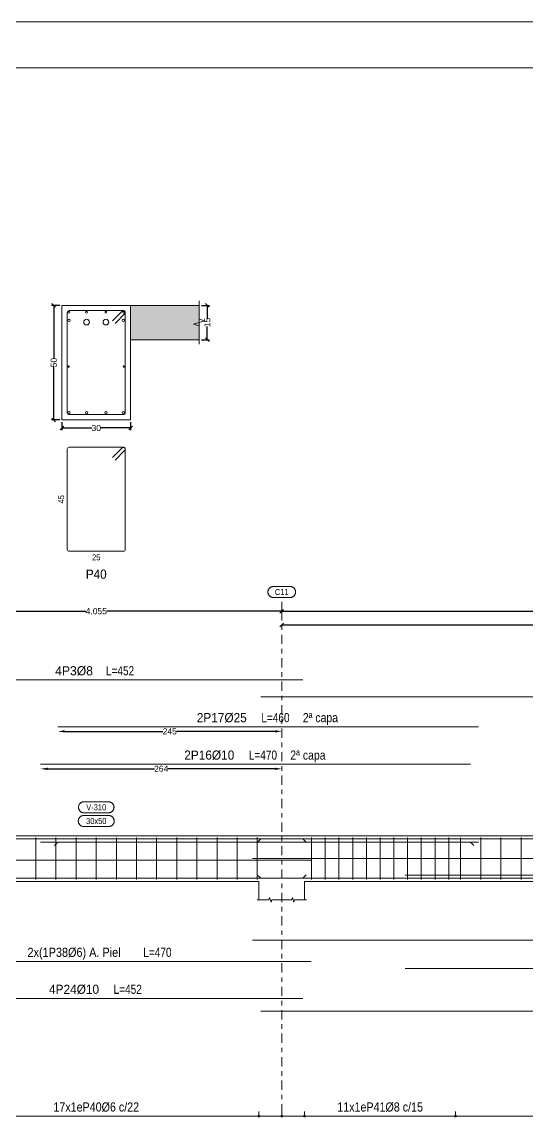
# Model space of a CAD drawing. Header units: millimetres. Extents: x 3 to 479, y -191 to 120.
# Drawn here: x 198.96 to 210.01, y 90.06 to 114 of the extents above; entities that cross this region are included whole.
import ezdxf
from ezdxf.enums import TextEntityAlignment as Align

# ---------------------------------------------------------------- set-up
doc = ezdxf.new("R2010")
doc.units = ezdxf.units.MM
doc.linetypes.add('CYPE_RAYAPUNTO', pattern=[0.4125, 0.2025, -0.105, 0, -0.105])
for name, color, linetype, lineweight in [('ALZ_ARM_LONG_ARM_TEXTOS', 3, 'Continuous', 9), ('ALZ_ARM_LONG_TXT_IND_CAPA_ARM_LONG', 3, 'Continuous', 9), ('ALZ_ARM_LONG_TXT_LONG', 3, 'Continuous', 9), ('ALZ_ARM_TRANS_TXT_EST', 3, 'Continuous', 9), ('ALZ_CONT_NUDOS', 122, 'Continuous', 9), ('ALZ_CONT_VIG_HORMIGON', 2, 'Continuous', 9), ('ALZ_COT_COT_ARM', 3, 'Continuous', 0), ('ALZ_COT_COT_EST', 3, 'Continuous', 0), ('ALZ_COT_COT_LIN_APOYOS', 2, 'CYPE_RAYAPUNTO', 0), ('ALZ_COT_LONGITUD_PROYECTADA', 122, 'Continuous', 0), ('ALZ_REF_COT_LIN_AUX_COTA', 2, 'CYPE_RAYAPUNTO', 9), ('ALZ_REF_REF_NOMBRE', 3, 'Continuous', 9), ('ALZ_REF_REF_REFERENCIA', 3, 'Continuous', 9), ('ALZ_REF_TEXTO_REF_NOMBRE', 3, 'Continuous', 9), ('ALZ_REF_TEXTO_REF_REFERENCIA', 3, 'Continuous', 9), ('ARM_LONGITUDINAL_Ø10', 103, 'Continuous', 9), ('ARM_LONGITUDINAL_Ø12', 171, 'Continuous', 9), ('ARM_LONGITUDINAL_Ø16', 212, 'Continuous', 9), ('ARM_LONGITUDINAL_Ø25', 20, 'Continuous', 9), ('ARM_LONGITUDINAL_Ø6', 151, 'Continuous', 9), ('ARM_LONGITUDINAL_Ø8', 32, 'Continuous', 9), ('ARM_TRANSVERSAL_Ø6', 151, 'Continuous', 9), ('ARM_TRANSVERSAL_Ø8', 32, 'Continuous', 9), ('RECUAD_LIMITES', 2, 'Continuous', 0), ('RECUAD_MARCO', 1, 'Continuous', 20), ('SEC_CONT_FORJADOS_SECCION', 8, 'Continuous', 9), ('SEC_CONT_VIG_HORMIGON_SECCION', 2, 'Continuous', 9), ('SEC_COTAS_SEC_DIM_VIGA', 122, 'Continuous', 0), ('SEC_COTAS_TEXTOS_DESPIECE_ESTRIBADO', 122, 'Continuous', 0), ('SEC_REF_TXT_POSICIONES_ARM_ESTRIBOS', 1, 'Continuous', 9)]:
    doc.layers.add(name, color=color, linetype=linetype, lineweight=lineweight)
doc.styles.add('CYPETXT_0.2_romans', font='arial.ttf', dxfattribs={"height": 0.133333})
doc.styles.add('CYPETXT_romans', font='arial.ttf', dxfattribs={"height": 0.2})
doc.dimstyles.new('cype_arrow', dxfattribs={"dimtxt": 0.18, "dimasz": 0.15, "dimexe": 0.05, "dimexo": 0.05, "dimgap": 0, "dimtad": 0, "dimdec": 4, "dimzin": 0, "dimdsep": 46, "dimtxsty": 'CYPETXT_0.2_romans', "dimcen": 0.09, "dimadec": 0, "dimazin": 0, "dimtfac": 1, "dimtdec": 4, "dimtofl": 0, "dimtmove": 2, "dimatfit": 3, "dimfxl": 1, "dimtolj": 1, "dimtzin": 0, "dimarcsym": 0})
doc.dimstyles.new('cype_oblique', dxfattribs={"dimtxt": 0.18, "dimasz": 0.18, "dimexe": 0.05, "dimexo": 0.05, "dimgap": 0, "dimtad": 0, "dimdec": 4, "dimzin": 0, "dimdsep": 46, "dimtxsty": 'CYPETXT_0.2_romans', "dimblk": 'OBLIQUE', "dimtsz": 0.04, "dimcen": 0.09, "dimadec": 0, "dimazin": 0, "dimtfac": 1, "dimtdec": 4, "dimtofl": 0, "dimtmove": 2, "dimatfit": 3, "dimfxl": 1, "dimtolj": 1, "dimtzin": 0, "dimarcsym": 0})

# ---------------------------------------------------------------- blocks, each defined once
blk = doc.blocks.new('*D1229')
at = {"layer": 'Defpoints', "color": 0, "transparency": 16777216}
for p in [(199.839, 105.307), (201.339, 105.307), (201.339, 105.129)]:
    blk.add_point(p, dxfattribs=at)
at = {"layer": 'SEC_COTAS_SEC_DIM_VIGA', "color": 0, "lineweight": -2, "transparency": 16777216}
for p, q in [((199.799, 105.089), (199.879, 105.169)), ((199.839, 105.257), (199.839, 105.079)), ((199.839, 105.129), (200.493, 105.129)), ((201.339, 105.129), (200.684, 105.129)), ((201.299, 105.089), (201.379, 105.169)), ((201.339, 105.257), (201.339, 105.079))]:
    blk.add_line(p, q, dxfattribs=at)
at = {"layer": 'SEC_COTAS_SEC_DIM_VIGA', "color": 0, "transparency": 16777216, "insert": (200.589, 105.129), "char_height": 0.1333, "attachment_point": 5, "style": 'CYPETXT_0.2_romans'}
blk.add_mtext('\\A1;30', dxfattribs=at)
blk = doc.blocks.new('_OBLIQUE')
at = {"color": 0, "linetype": 'ByBlock', "lineweight": -2}
blk.add_line((-0.5, -0.5), (0.5, 0.5), dxfattribs=at)
blk = doc.blocks.new('*D1230')
at = {"layer": 'Defpoints', "color": 0, "transparency": 16777216}
for p in [(199.661, 107.807), (199.839, 107.807), (199.839, 105.307)]:
    blk.add_point(p, dxfattribs=at)
at = {"layer": 'SEC_COTAS_SEC_DIM_VIGA', "color": 0, "lineweight": -2, "transparency": 16777216}
for p, q in [((199.789, 107.807), (199.611, 107.807)), ((199.701, 107.767), (199.621, 107.847)), ((199.661, 107.807), (199.661, 106.652)), ((199.661, 105.307), (199.661, 106.461)), ((199.701, 105.267), (199.621, 105.347)), ((199.789, 105.307), (199.611, 105.307))]:
    blk.add_line(p, q, dxfattribs=at)
at = {"layer": 'SEC_COTAS_SEC_DIM_VIGA', "color": 0, "transparency": 16777216, "insert": (199.661, 106.557), "char_height": 0.1333, "attachment_point": 5, "rotation": 90, "style": 'CYPETXT_0.2_romans'}
blk.add_mtext('\\A1;50', dxfattribs=at)
blk = doc.blocks.new('*D1231')
at = {"layer": 'Defpoints', "color": 0, "transparency": 16777216}
for p in [(202.839, 107.807), (203.016, 107.807), (202.839, 107.057)]:
    blk.add_point(p, dxfattribs=at)
at = {"layer": 'SEC_COTAS_SEC_DIM_VIGA', "color": 0, "lineweight": -2, "transparency": 16777216}
for p, q in [((202.889, 107.807), (203.066, 107.807)), ((203.056, 107.767), (202.976, 107.847)), ((203.016, 107.807), (203.016, 107.521)), ((203.016, 107.057), (203.016, 107.342)), ((202.889, 107.057), (203.066, 107.057)), ((203.056, 107.017), (202.976, 107.097))]:
    blk.add_line(p, q, dxfattribs=at)
at = {"layer": 'SEC_COTAS_SEC_DIM_VIGA', "color": 0, "transparency": 16777216, "insert": (203.016, 107.432), "char_height": 0.1333, "attachment_point": 5, "rotation": 90, "style": 'CYPETXT_0.2_romans'}
blk.add_mtext('\\A1;15', dxfattribs=at)
blk = doc.blocks.new('*D1235')
at = {"layer": 'ALZ_COT_LONGITUD_PROYECTADA', "color": 0, "lineweight": -2, "transparency": 16777216}
for p, q in [((204.604, 100.787), (204.684, 100.867)), ((204.644, 100.827), (210.692, 100.827)), ((217.165, 100.827), (211.117, 100.827)), ((217.125, 100.787), (217.205, 100.867))]:
    blk.add_line(p, q, dxfattribs=at)
at = {"layer": 'Defpoints', "color": 0, "transparency": 16777216}
for p in [(204.644, 100.827), (204.644, 100.827), (217.165, 100.827)]:
    blk.add_point(p, dxfattribs=at)
at = {"layer": 'ALZ_COT_LONGITUD_PROYECTADA', "color": 0, "transparency": 16777216, "insert": (210.904, 100.827), "char_height": 0.1333, "attachment_point": 5, "style": 'CYPETXT_0.2_romans'}
blk.add_mtext('\\A1;6.261', dxfattribs=at)
blk = doc.blocks.new('*D1246')
at = {"layer": 'ALZ_COT_LONGITUD_PROYECTADA', "color": 0, "lineweight": -2, "transparency": 16777216}
for p, q in [((196.494, 101.087), (196.574, 101.167)), ((196.534, 101.127), (200.36, 101.127)), ((204.644, 101.127), (200.817, 101.127)), ((204.604, 101.087), (204.684, 101.167))]:
    blk.add_line(p, q, dxfattribs=at)
at = {"layer": 'Defpoints', "color": 0, "transparency": 16777216}
for p in [(196.534, 101.127), (196.534, 101.127), (204.644, 101.127)]:
    blk.add_point(p, dxfattribs=at)
at = {"layer": 'ALZ_COT_LONGITUD_PROYECTADA', "color": 0, "transparency": 16777216, "insert": (200.589, 101.127), "char_height": 0.1333, "attachment_point": 5, "style": 'CYPETXT_0.2_romans'}
blk.add_mtext('\\A1;4.055', dxfattribs=at)
blk = doc.blocks.new('*D1247')
at = {"layer": 'ALZ_COT_LONGITUD_PROYECTADA', "color": 0, "lineweight": -2, "transparency": 16777216}
for p, q in [((204.604, 101.087), (204.684, 101.167)), ((204.644, 101.127), (213.6, 101.127)), ((222.644, 101.127), (213.688, 101.127)), ((222.604, 101.087), (222.684, 101.167))]:
    blk.add_line(p, q, dxfattribs=at)
at = {"layer": 'Defpoints', "color": 0, "transparency": 16777216}
for p in [(204.644, 101.127), (204.644, 101.127), (222.644, 101.127)]:
    blk.add_point(p, dxfattribs=at)
at = {"layer": 'ALZ_COT_LONGITUD_PROYECTADA', "color": 0, "transparency": 16777216, "insert": (213.644, 101.127), "char_height": 0.1333, "attachment_point": 5, "style": 'CYPETXT_0.2_romans'}
blk.add_mtext('\\A1;9', dxfattribs=at)
blk = doc.blocks.new('*D1036')
at = {"layer": 'ALZ_COT_COT_ARM', "color": 0, "lineweight": -2, "transparency": 16777216}
for p, q in [((199.523, 97.686), (201.86, 97.686)), ((204.494, 97.686), (202.156, 97.686))]:
    blk.add_line(p, q, dxfattribs=at)
at = {"layer": 'ALZ_COT_COT_ARM', "color": 0, "transparency": 16777216}
for points in [[(199.523, 97.711), (199.523, 97.661), (199.373, 97.686)], [(204.494, 97.711), (204.494, 97.661), (204.644, 97.686)]]:
    blk.add_solid(points, dxfattribs=at)
at = {"layer": 'Defpoints', "color": 0, "transparency": 16777216}
for p in [(199.373, 97.686), (204.644, 97.686), (204.644, 97.686)]:
    blk.add_point(p, dxfattribs=at)
at = {"layer": 'ALZ_COT_COT_ARM', "color": 0, "transparency": 16777216, "insert": (202.008, 97.686), "char_height": 0.1333, "attachment_point": 5, "style": 'CYPETXT_0.2_romans'}
blk.add_mtext('\\A1;264', dxfattribs=at)
blk = doc.blocks.new('*D1037')
at = {"layer": 'ALZ_COT_COT_ARM', "color": 0, "lineweight": -2, "transparency": 16777216}
for p, q in [((199.896, 98.504), (202.046, 98.504)), ((204.494, 98.504), (202.344, 98.504))]:
    blk.add_line(p, q, dxfattribs=at)
at = {"layer": 'ALZ_COT_COT_ARM', "color": 0, "transparency": 16777216}
for points in [[(199.896, 98.529), (199.896, 98.479), (199.746, 98.504)], [(204.494, 98.529), (204.494, 98.479), (204.644, 98.504)]]:
    blk.add_solid(points, dxfattribs=at)
at = {"layer": 'Defpoints', "color": 0, "transparency": 16777216}
for p in [(199.746, 98.504), (204.644, 98.504), (204.644, 98.504)]:
    blk.add_point(p, dxfattribs=at)
at = {"layer": 'ALZ_COT_COT_ARM', "color": 0, "transparency": 16777216, "insert": (202.195, 98.504), "char_height": 0.1333, "attachment_point": 5, "style": 'CYPETXT_0.2_romans'}
blk.add_mtext('\\A1;245', dxfattribs=at)

msp = doc.modelspace()

# ---------------------------------------------------------------- hatches: boundary and pattern name
at = {"layer": 'SEC_CONT_FORJADOS_SECCION', "true_color": 0xdad7d3}
msp.add_hatch(color=254, dxfattribs=at).paths.add_polyline_path([(202.83861, 107.80658), (201.33861, 107.80658), (201.33861, 107.05658), (202.83861, 107.05658)])

# ---------------------------------------------------------------- linework, layer by layer
at = {"layer": 'ALZ_CONT_NUDOS'}
for p, q in [((204.14368, 95.22576), (204.14368, 94.82576)), ((205.14368, 95.22576), (205.14368, 94.82576))]:
    msp.add_line(p, q, dxfattribs=at)
for points in [[(204.14368, 96.22576), (205.14368, 96.22576)], [(204.10368, 94.82576), (204.36368, 94.82576), (204.37868, 94.87576), (204.40868, 94.77576), (204.42368, 94.82576), (204.68368, 94.82576)], [(204.60368, 94.82576), (204.86368, 94.82576), (204.87868, 94.87576), (204.90868, 94.77576), (204.92368, 94.82576), (205.18368, 94.82576)]]:
    msp.add_lwpolyline(points, dxfattribs=at)
at = {"layer": 'ALZ_CONT_VIG_HORMIGON'}
for p, q in [((197.03354, 96.22576), (204.14368, 96.22576)), ((205.14368, 96.22576), (217.16522, 96.22576)), ((197.03354, 95.22576), (204.14368, 95.22576)), ((205.14368, 95.22576), (217.16522, 95.22576))]:
    msp.add_line(p, q, dxfattribs=at)
at = {"layer": 'ALZ_COT_COT_EST'}
for p, q in [((204.14368, 90.10107), (204.14368, 90.20107)), ((204.64368, 90.10107), (204.64368, 90.20107)), ((205.14368, 90.10107), (205.14368, 90.20107)), ((208.44368, 90.10107), (208.44368, 90.20107))]:
    msp.add_line(p, q, dxfattribs=at)
for points in [[(197.03354, 90.10107), (204.14368, 90.10107), (204.14368, 90.20107)], [(204.14368, 90.10107), (204.64368, 90.10107), (204.64368, 90.20107)], [(204.64368, 90.10107), (205.14368, 90.10107), (205.14368, 90.20107)], [(205.14368, 90.10107), (208.44368, 90.10107), (208.44368, 90.20107)], [(208.44368, 90.10107), (218.34368, 90.10107), (218.34368, 90.20107)]]:
    msp.add_lwpolyline(points, dxfattribs=at)
for centre in [(204.14368, 90.10107), (204.14368, 90.10107), (204.64368, 90.10107), (204.64368, 90.10107), (205.14368, 90.10107), (205.14368, 90.10107), (208.44368, 90.10107), (208.44368, 90.10107)]:
    msp.add_circle(centre, 0.02, dxfattribs=at)
at = {"layer": 'ALZ_COT_COT_LIN_APOYOS'}
msp.add_line((204.64368, 101.12725), (204.64368, 90.10107), dxfattribs=at)
msp.add_line((204.64368, 101.12725), (204.64368, 90.10107), dxfattribs=at)
at = {"layer": 'ALZ_REF_COT_LIN_AUX_COTA'}
msp.add_line((204.64368, 101.12725), (204.64368, 101.42725), dxfattribs=at)
at = {"layer": 'ALZ_REF_REF_NOMBRE'}
for points in [[(200.85661, 96.96576), (200.86463, 96.96549), (200.87261, 96.96469), (200.88052, 96.96336), (200.88832, 96.9615), (200.89598, 96.95912), (200.90346, 96.95624), (200.91073, 96.95286), (200.91777, 96.94901), (200.92453, 96.94469), (200.93098, 96.93994), (200.93711, 96.93476), (200.94287, 96.92918), (200.94825, 96.92324), (200.95322, 96.91694), (200.95776, 96.91033), (200.96185, 96.90343), (200.96546, 96.89627), (200.9686, 96.88889), (200.97123, 96.88131), (200.97334, 96.87358), (200.97494, 96.86572), (200.97601, 96.85777), (200.97655, 96.84977), (200.97655, 96.84175), (200.97601, 96.83375), (200.97494, 96.8258), (200.97334, 96.81794), (200.97123, 96.81021), (200.9686, 96.80263), (200.96546, 96.79525), (200.96185, 96.78809), (200.95776, 96.78119), (200.95322, 96.77458), (200.94825, 96.76828), (200.94287, 96.76234), (200.93711, 96.75676), (200.93098, 96.75158), (200.92453, 96.74683), (200.91777, 96.74251), (200.91073, 96.73866), (200.90346, 96.73528), (200.89598, 96.7324), (200.88832, 96.73002), (200.88052, 96.72816), (200.87261, 96.72683), (200.86463, 96.72603), (200.85661, 96.72576), (200.32061, 96.72576), (200.3126, 96.72603), (200.30462, 96.72683), (200.29671, 96.72816), (200.28891, 96.73002), (200.28125, 96.7324), (200.27377, 96.73528), (200.26649, 96.73866), (200.25946, 96.74251), (200.2527, 96.74683), (200.24624, 96.75158), (200.24012, 96.75676), (200.23435, 96.76234), (200.22898, 96.76828), (200.22401, 96.77458), (200.21947, 96.78119), (200.21538, 96.78809), (200.21176, 96.79525), (200.20863, 96.80263), (200.206, 96.81021), (200.20388, 96.81794), (200.20229, 96.8258), (200.20122, 96.83375), (200.20068, 96.84175), (200.20068, 96.84977), (200.20122, 96.85777), (200.20229, 96.86572), (200.20388, 96.87358), (200.206, 96.88131), (200.20863, 96.88889), (200.21176, 96.89627), (200.21538, 96.90343), (200.21947, 96.91033), (200.22401, 96.91694), (200.22898, 96.92324), (200.23435, 96.92918), (200.24012, 96.93476), (200.24624, 96.93994), (200.2527, 96.94469), (200.25946, 96.94901), (200.26649, 96.95286), (200.27377, 96.95624), (200.28125, 96.95912), (200.28891, 96.9615), (200.29671, 96.96336), (200.30462, 96.96469), (200.3126, 96.96549), (200.32061, 96.96576), (200.85661, 96.96576)], [(200.86161, 96.66576), (200.86963, 96.66549), (200.87761, 96.66469), (200.88552, 96.66336), (200.89332, 96.6615), (200.90098, 96.65912), (200.90846, 96.65624), (200.91573, 96.65286), (200.92277, 96.64901), (200.92953, 96.64469), (200.93598, 96.63994), (200.94211, 96.63476), (200.94787, 96.62918), (200.95325, 96.62324), (200.95822, 96.61694), (200.96276, 96.61033), (200.96685, 96.60343), (200.97046, 96.59627), (200.9736, 96.58889), (200.97623, 96.58131), (200.97834, 96.57358), (200.97994, 96.56572), (200.98101, 96.55777), (200.98155, 96.54977), (200.98155, 96.54175), (200.98101, 96.53375), (200.97994, 96.5258), (200.97834, 96.51794), (200.97623, 96.51021), (200.9736, 96.50263), (200.97046, 96.49525), (200.96685, 96.48809), (200.96276, 96.48119), (200.95822, 96.47458), (200.95325, 96.46828), (200.94787, 96.46234), (200.94211, 96.45676), (200.93598, 96.45158), (200.92953, 96.44683), (200.92277, 96.44251), (200.91573, 96.43866), (200.90846, 96.43528), (200.90098, 96.4324), (200.89332, 96.43002), (200.88552, 96.42816), (200.87761, 96.42683), (200.86963, 96.42603), (200.86161, 96.42576), (200.31561, 96.42576), (200.3076, 96.42603), (200.29962, 96.42683), (200.29171, 96.42816), (200.28391, 96.43002), (200.27625, 96.4324), (200.26877, 96.43528), (200.26149, 96.43866), (200.25446, 96.44251), (200.2477, 96.44683), (200.24124, 96.45158), (200.23512, 96.45676), (200.22935, 96.46234), (200.22398, 96.46828), (200.21901, 96.47458), (200.21447, 96.48119), (200.21038, 96.48809), (200.20676, 96.49525), (200.20363, 96.50263), (200.201, 96.51021), (200.19888, 96.51794), (200.19729, 96.5258), (200.19622, 96.53375), (200.19568, 96.54175), (200.19568, 96.54977), (200.19622, 96.55777), (200.19729, 96.56572), (200.19888, 96.57358), (200.201, 96.58131), (200.20363, 96.58889), (200.20676, 96.59627), (200.21038, 96.60343), (200.21447, 96.61033), (200.21901, 96.61694), (200.22398, 96.62324), (200.22935, 96.62918), (200.23512, 96.63476), (200.24124, 96.63994), (200.2477, 96.64469), (200.25446, 96.64901), (200.26149, 96.65286), (200.26877, 96.65624), (200.27625, 96.65912), (200.28391, 96.6615), (200.29171, 96.66336), (200.29962, 96.66469), (200.3076, 96.66549), (200.31561, 96.66576), (200.86161, 96.66576)]]:
    msp.add_lwpolyline(points, close=True, dxfattribs=at)
at = {"layer": 'ALZ_REF_REF_REFERENCIA'}
msp.add_lwpolyline([(204.82768, 101.66725), (204.8357, 101.66698), (204.84368, 101.66618), (204.85159, 101.66484), (204.85939, 101.66298), (204.86705, 101.66061), (204.87453, 101.65773), (204.8818, 101.65435), (204.88884, 101.6505), (204.8956, 101.64618), (204.90205, 101.64142), (204.90818, 101.63625), (204.91394, 101.63067), (204.91932, 101.62472), (204.92429, 101.61843), (204.92883, 101.61182), (204.93292, 101.60492), (204.93653, 101.59776), (204.93966, 101.59038), (204.9423, 101.5828), (204.94441, 101.57507), (204.94601, 101.56721), (204.94708, 101.55926), (204.94762, 101.55126), (204.94762, 101.54324), (204.94708, 101.53524), (204.94601, 101.52729), (204.94441, 101.51943), (204.9423, 101.51169), (204.93966, 101.50412), (204.93653, 101.49673), (204.93292, 101.48958), (204.92883, 101.48268), (204.92429, 101.47607), (204.91932, 101.46977), (204.91394, 101.46382), (204.90818, 101.45825), (204.90205, 101.45307), (204.8956, 101.44831), (204.88884, 101.444), (204.8818, 101.44014), (204.87453, 101.43677), (204.86705, 101.43389), (204.85939, 101.43151), (204.85159, 101.42965), (204.84368, 101.42832), (204.8357, 101.42752), (204.82768, 101.42725), (204.45968, 101.42725), (204.45167, 101.42752), (204.44369, 101.42832), (204.43578, 101.42965), (204.42798, 101.43151), (204.42032, 101.43389), (204.41284, 101.43677), (204.40556, 101.44014), (204.39853, 101.444), (204.39177, 101.44831), (204.38531, 101.45307), (204.37919, 101.45825), (204.37342, 101.46382), (204.36804, 101.46977), (204.36307, 101.47607), (204.35854, 101.48268), (204.35445, 101.48958), (204.35083, 101.49673), (204.3477, 101.50412), (204.34507, 101.51169), (204.34295, 101.51943), (204.34135, 101.52729), (204.34029, 101.53524), (204.33975, 101.54324), (204.33975, 101.55126), (204.34029, 101.55926), (204.34135, 101.56721), (204.34295, 101.57507), (204.34507, 101.5828), (204.3477, 101.59038), (204.35083, 101.59776), (204.35445, 101.60492), (204.35854, 101.61182), (204.36307, 101.61843), (204.36804, 101.62472), (204.37342, 101.63067), (204.37919, 101.63625), (204.38531, 101.64142), (204.39177, 101.64618), (204.39853, 101.6505), (204.40556, 101.65435), (204.41284, 101.65773), (204.42032, 101.66061), (204.42798, 101.66298), (204.43578, 101.66484), (204.44369, 101.66618), (204.45167, 101.66698), (204.45968, 101.66725), (204.82768, 101.66725)], close=True, dxfattribs=at)
at = {"layer": 'ARM_LONGITUDINAL_Ø10'}
for p, q in [((204.18368, 96.15376), (204.11175, 96.08429)), ((208.77287, 96.08443), (208.84358, 96.01372)), ((205.10368, 95.29776), (205.17439, 95.36847))]:
    msp.add_line(p, q, dxfattribs=at)
for points in [[(222.60368, 98.93561), (222.60368, 99.19561), (222.59912, 99.21857), (222.58611, 99.23803), (222.56664, 99.25104), (222.54368, 99.25561), (204.18368, 99.25561)], [(199.37287, 97.78577), (208.77287, 97.78577)], [(199.37287, 96.08443), (208.77287, 96.08443)], [(222.60368, 95.83376), (222.60368, 96.09376), (222.59912, 96.11672), (222.58611, 96.13619), (222.56664, 96.14919), (222.54368, 96.15376), (204.18368, 96.15376)], [(196.07354, 95.29776), (205.10368, 95.29776)], [(196.07354, 92.67199), (205.10368, 92.67199)]]:
    msp.add_lwpolyline(points, dxfattribs=at)
for centre in [(199.99361, 107.47825), (201.18361, 107.47825), (199.99361, 105.46158), (200.37695, 105.46158), (200.80028, 105.46158), (201.18361, 105.46158)]:
    msp.add_circle(centre, 0.025, dxfattribs=at)
at = {"layer": 'ARM_LONGITUDINAL_Ø12'}
msp.add_line((204.18368, 95.29776), (204.11145, 95.36692), dxfattribs=at)
for points in [[(222.60368, 95.69776), (222.60368, 95.36976), (222.5982, 95.34221), (222.58259, 95.31885), (222.55924, 95.30324), (222.53168, 95.29776), (204.18368, 95.29776)], [(222.60368, 92.79106), (222.60368, 92.46306), (222.5982, 92.43551), (222.58259, 92.41215), (222.55924, 92.39654), (222.53168, 92.39106), (204.18368, 92.39106)]]:
    msp.add_lwpolyline(points, dxfattribs=at)
at = {"layer": 'ARM_LONGITUDINAL_Ø16'}
for points in [[(207.33816, 95.36709), (220.63816, 95.36709)], [(207.33816, 93.32186), (220.63816, 93.32186)]]:
    msp.add_lwpolyline(points, dxfattribs=at)
at = {"layer": 'ARM_LONGITUDINAL_Ø25'}
msp.add_line((199.74624, 96.08443), (199.67553, 96.01372), dxfattribs=at)
for points in [[(199.74624, 98.60411), (208.94624, 98.60411)], [(199.74624, 96.08443), (208.94624, 96.08443)]]:
    msp.add_lwpolyline(points, dxfattribs=at)
for centre in [(200.37695, 107.44075), (200.80028, 107.44075)]:
    msp.add_circle(centre, 0.0625, dxfattribs=at)
at = {"layer": 'ARM_LONGITUDINAL_Ø6'}
for points in [[(195.88861, 95.69109), (205.28861, 95.69109)], [(204.00368, 95.72576), (222.56211, 95.72576)], [(204.00368, 93.94187), (222.56211, 93.94187), (222.57317, 93.95115), (222.58039, 93.96365), (222.5829, 93.97787), (222.50368, 94.11507)], [(195.88861, 93.47898), (205.28861, 93.47898)]]:
    msp.add_lwpolyline(points, dxfattribs=at)
for centre in [(199.98361, 106.46991), (201.19361, 106.46991)]:
    msp.add_circle(centre, 0.015, dxfattribs=at)
at = {"layer": 'ARM_LONGITUDINAL_Ø8'}
msp.add_line((205.10368, 96.15376), (205.17439, 96.08305), dxfattribs=at)
for points in [[(196.07354, 99.62725), (205.10368, 99.62725)], [(196.07354, 96.15376), (205.10368, 96.15376)]]:
    msp.add_lwpolyline(points, dxfattribs=at)
for centre in [(199.98861, 107.65658), (200.37695, 107.65658), (200.80028, 107.65658), (201.18861, 107.65658)]:
    msp.add_circle(centre, 0.02, dxfattribs=at)
at = {"layer": 'ARM_TRANSVERSAL_Ø6'}
for p, q in [((199.26861, 96.18576), (199.26861, 95.26576)), ((199.70861, 96.18576), (199.70861, 95.26576)), ((200.14861, 96.18576), (200.14861, 95.26576)), ((200.58861, 96.18576), (200.58861, 95.26576)), ((201.02861, 96.18576), (201.02861, 95.26576)), ((201.46861, 96.18576), (201.46861, 95.26576)), ((201.90861, 96.18576), (201.90861, 95.26576)), ((202.34861, 96.18576), (202.34861, 95.26576)), ((202.78861, 96.18576), (202.78861, 95.26576)), ((203.22861, 96.18576), (203.22861, 95.26576)), ((203.66861, 96.18576), (203.66861, 95.26576)), ((204.10861, 96.18576), (204.10861, 95.26576)), ((208.55368, 96.18576), (208.55368, 95.26576)), ((208.99368, 96.18576), (208.99368, 95.26576)), ((209.43368, 96.18576), (209.43368, 95.26576)), ((209.87368, 96.18576), (209.87368, 95.26576))]:
    msp.add_line(p, q, dxfattribs=at)
for points in [[(200.99977, 107.41116), (201.21597, 107.62807), (201.21925, 107.63342), (201.22166, 107.63922), (201.22312, 107.64532), (201.22361, 107.65158), (201.22284, 107.65938), (201.22057, 107.66689), (201.21687, 107.6738), (201.2119, 107.67986), (201.20584, 107.68484), (201.19892, 107.68854), (201.19142, 107.69081), (201.18361, 107.69158), (199.99361, 107.69158), (199.97831, 107.68854), (199.96533, 107.67986), (199.95666, 107.66689), (199.95361, 107.65158), (199.95361, 105.46158), (199.95666, 105.44627), (199.96533, 105.4333), (199.97831, 105.42463), (199.99361, 105.42158), (201.18361, 105.42158), (201.19892, 105.42463), (201.2119, 105.4333), (201.22057, 105.44627), (201.22361, 105.46158), (201.22361, 107.65158), (201.22284, 107.65938), (201.22057, 107.66689), (201.21687, 107.6738), (201.2119, 107.67986), (201.20584, 107.68484), (201.19892, 107.68854), (201.19142, 107.69081), (201.18361, 107.69158), (201.17581, 107.69081), (201.16831, 107.68854), (201.16139, 107.68484), (201.15533, 107.67986), (200.9432, 107.46773)], [(200.99977, 104.42683), (201.21597, 104.64374), (201.21925, 104.64909), (201.22166, 104.65489), (201.22312, 104.66099), (201.22361, 104.66725), (201.22284, 104.67505), (201.22057, 104.68255), (201.21687, 104.68947), (201.2119, 104.69553), (201.20584, 104.70051), (201.19892, 104.7042), (201.19142, 104.70648), (201.18361, 104.70725), (199.99361, 104.70725), (199.97831, 104.7042), (199.96533, 104.69553), (199.95666, 104.68255), (199.95361, 104.66725), (199.95361, 102.47725), (199.95666, 102.46194), (199.96533, 102.44896), (199.97831, 102.44029), (199.99361, 102.43725), (201.18361, 102.43725), (201.19892, 102.44029), (201.2119, 102.44896), (201.22057, 102.46194), (201.22361, 102.47725), (201.22361, 104.66725), (201.22284, 104.67505), (201.22057, 104.68255), (201.21687, 104.68947), (201.2119, 104.69553), (201.20584, 104.70051), (201.19892, 104.7042), (201.19142, 104.70648), (201.18361, 104.70725), (201.17581, 104.70648), (201.16831, 104.7042), (201.16139, 104.70051), (201.15533, 104.69553), (200.9432, 104.4834)]]:
    msp.add_lwpolyline(points, dxfattribs=at)
at = {"layer": 'ARM_TRANSVERSAL_Ø8'}
for p, q in [((205.29368, 96.18576), (205.29368, 95.26576)), ((205.59368, 96.18576), (205.59368, 95.26576)), ((205.89368, 96.18576), (205.89368, 95.26576)), ((206.19368, 96.18576), (206.19368, 95.26576)), ((206.49368, 96.18576), (206.49368, 95.26576)), ((206.79368, 96.18576), (206.79368, 95.26576)), ((207.09368, 96.18576), (207.09368, 95.26576)), ((207.39368, 96.18576), (207.39368, 95.26576)), ((207.69368, 96.18576), (207.69368, 95.26576)), ((207.99368, 96.18576), (207.99368, 95.26576)), ((208.29368, 96.18576), (208.29368, 95.26576))]:
    msp.add_line(p, q, dxfattribs=at)
at = {"layer": 'RECUAD_LIMITES'}
msp.add_lwpolyline([(100.33093, 75.29684), (254.63093, 75.29684), (254.63093, 113.99684), (100.33093, 113.99684), (100.33093, 75.29684)], close=True, dxfattribs=at)
at = {"layer": 'RECUAD_MARCO'}
msp.add_lwpolyline([(102.83093, 76.29684), (253.63093, 76.29684), (253.63093, 112.99684), (102.83093, 112.99684), (102.83093, 76.29684)], close=True, dxfattribs=at)
at = {"layer": 'SEC_CONT_FORJADOS_SECCION', "color": 254, "true_color": 0xdad7d3}
msp.add_lwpolyline([(202.83861, 107.80658), (201.33861, 107.80658), (201.33861, 107.05658), (202.83861, 107.05658)], close=True, dxfattribs=at)
at = {"layer": 'SEC_CONT_FORJADOS_SECCION'}
for points in [[(202.83861, 107.80658), (201.33861, 107.80658), (201.33861, 107.05658), (202.83861, 107.05658)], [(202.83861, 107.90658), (202.83861, 107.50658), (202.96361, 107.46908), (202.71361, 107.39408), (202.83861, 107.35658), (202.83861, 106.95658)]]:
    msp.add_lwpolyline(points, dxfattribs=at)
at = {"layer": 'SEC_CONT_VIG_HORMIGON_SECCION'}
msp.add_lwpolyline([(201.33861, 107.80658), (199.83861, 107.80658), (199.83861, 105.30658), (201.33861, 105.30658), (201.33861, 107.80658)], close=True, dxfattribs=at)

# ---------------------------------------------------------------- texts
at = {"layer": 'ALZ_ARM_LONG_ARM_TEXTOS', "style": 'CYPETXT_romans'}
for s, width, p in [('4P3%%c8', 0.947337, (200.10361, 99.72725)), ('2P17%%c25', 0.92633, (203.33274, 98.70411)), ('2P16%%c10', 0.92633, (203.05937, 97.88577)), ('2x(1P38%%c6) A. Piel', 0.851134, (200.10361, 93.57898)), ('4P24%%c10', 0.92633, (200.10361, 92.77199))]:
    msp.add_text(s, height=0.2, dxfattribs=dict(at, width=width)).set_placement(p, align=Align.CENTER)
at = {"layer": 'ALZ_ARM_LONG_TXT_IND_CAPA_ARM_LONG', "style": 'CYPETXT_romans', "width": 0.816999}
for p in [(205.48874, 98.70411), (205.21537, 97.88577)]:
    msp.add_text('2ª capa', height=0.2, dxfattribs=at).set_placement(p, align=Align.CENTER)
at = {"layer": 'ALZ_ARM_LONG_TXT_LONG', "style": 'CYPETXT_romans', "width": 0.785606}
for s, p in [(' L=452', (201.07811, 99.72725)), (' L=460', (204.47524, 98.70411)), (' L=470', (204.20187, 97.88577)), (' L=470', (201.89561, 93.57898)), (' L=452', (201.24611, 92.77199))]:
    msp.add_text(s, height=0.2, dxfattribs=at).set_placement(p, align=Align.CENTER)
at = {"layer": 'ALZ_ARM_TRANS_TXT_EST', "style": 'CYPETXT_romans', "width": 0.837616}
for s, p in [('17x1eP40%%c6 c/22', (200.58861, 90.20107)), ('11x1eP41%%c8 c/15', (206.79368, 90.20107))]:
    msp.add_text(s, height=0.2, dxfattribs=at).set_placement(p, align=Align.CENTER)
at = {"layer": 'ALZ_REF_TEXTO_REF_NOMBRE', "style": 'CYPETXT_romans'}
for s, width, p in [('V-310', 0.803518, (200.58861, 96.84576)), ('30x50', 0.876123, (200.58861, 96.54576))]:
    msp.add_text(s, height=0.133333, dxfattribs=dict(at, width=width)).set_placement(p, align=Align.MIDDLE_CENTER)
at = {"layer": 'ALZ_REF_TEXTO_REF_REFERENCIA', "style": 'CYPETXT_romans', "width": 0.8832}
msp.add_text('C11', height=0.133333, dxfattribs=at).set_placement((204.64368, 101.54725), align=Align.MIDDLE_CENTER)
at = {"layer": 'SEC_COTAS_TEXTOS_DESPIECE_ESTRIBADO', "style": 'CYPETXT_romans', "width": 0.872274}
msp.add_text('45', height=0.133333, rotation=90, dxfattribs=at).set_placement((199.88695, 103.57225), align=Align.CENTER)
msp.add_text('25', height=0.133333, dxfattribs=at).set_placement((200.58861, 102.37058), align=Align.TOP_CENTER)
at = {"layer": 'SEC_REF_TXT_POSICIONES_ARM_ESTRIBOS', "style": 'CYPETXT_romans', "width": 0.91451}
msp.add_text('P40', height=0.2, dxfattribs=at).set_placement((200.58861, 101.93725), align=Align.MIDDLE_CENTER)

# ---------------------------------------------------------------- dimensions: what is measured, and where the dimension line sits
at = {"layer": 'ALZ_COT_COT_ARM'}
for p1, p2, text, picture, middle in [((199.74624, 98.50411), (204.64368, 98.50411), '245', '*D1037', (202.19496, 98.50411)), ((199.37287, 97.68577), (204.64368, 97.68577), '264', '*D1036', (202.00828, 97.68577))]:
    dim = msp.add_aligned_dim(p1=p1, p2=p2, distance=0, text=text, dimstyle='cype_arrow', override={"dimexe": 0, "dimexo": 0}, dxfattribs=at)
    dim.commit()
    dim.dimension.update_dxf_attribs({"geometry": picture, "text_midpoint": middle})
at = {"layer": 'ALZ_COT_LONGITUD_PROYECTADA'}
for p1, p2, text, picture, middle in [((204.64368, 101.12725), (196.53354, 101.12725), '4.055', '*D1246', (200.58861, 101.12725)), ((222.64368, 101.12725), (204.64368, 101.12725), '9', '*D1247', (213.64368, 101.12725)), ((217.16522, 100.82725), (204.64368, 100.82725), '6.261', '*D1235', (210.90445, 100.82725))]:
    dim = msp.add_aligned_dim(p1=p1, p2=p2, distance=0, text=text, dimstyle='cype_oblique', override={"dimexe": 0, "dimexo": 0}, dxfattribs=at)
    dim.commit()
    dim.dimension.update_dxf_attribs({"geometry": picture, "text_midpoint": middle})
at = {"layer": 'SEC_COTAS_SEC_DIM_VIGA'}
for p1, p2, distance, text, picture, middle in [((199.83861, 105.30658), (199.83861, 107.80658), 0.17733, '50', '*D1230', (199.66128, 106.55658)), ((202.83861, 107.05658), (202.83861, 107.80658), -0.17733, '15', '*D1231', (203.01595, 107.43158)), ((199.83861, 105.30658), (201.33861, 105.30658), -0.17733, '30', '*D1229', (200.58861, 105.12925))]:
    dim = msp.add_aligned_dim(p1=p1, p2=p2, distance=distance, text=text, dimstyle='cype_oblique', dxfattribs=at)
    dim.commit()
    dim.dimension.update_dxf_attribs({"geometry": picture, "text_midpoint": middle})

doc.saveas('drawing.dxf')
